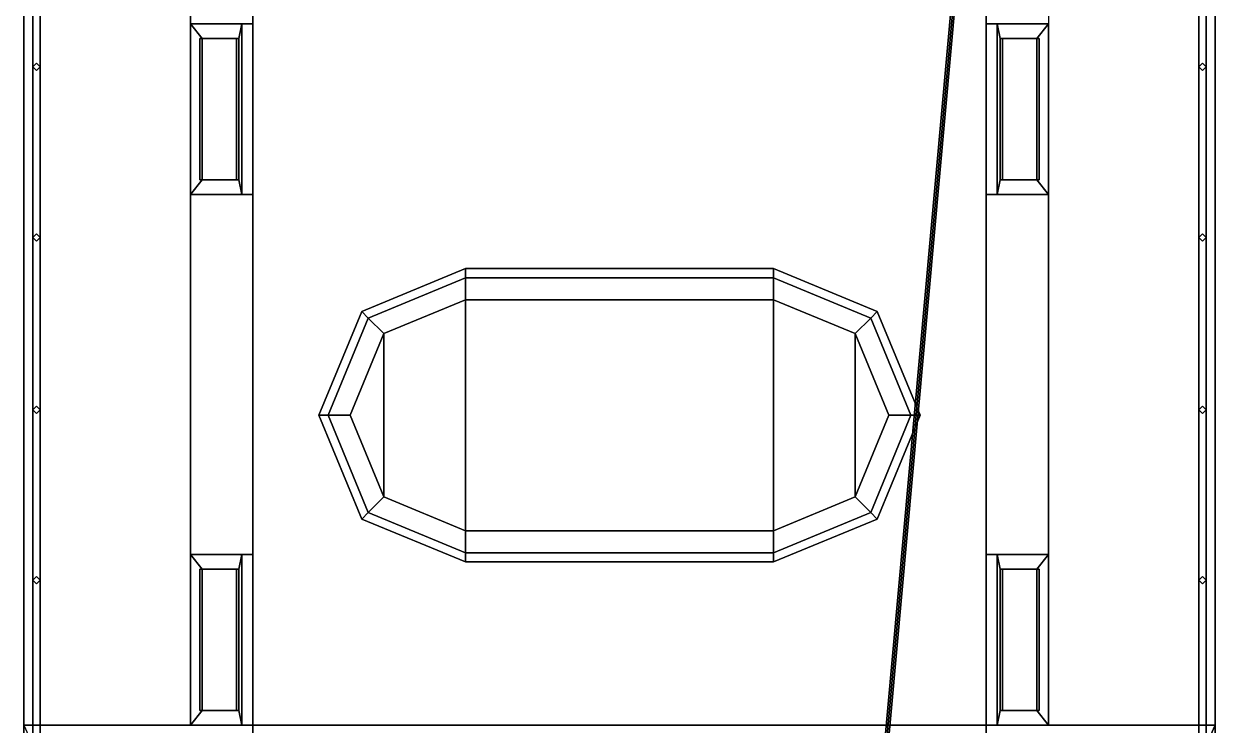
# Model space of a CAD drawing. Header units: millimetres. Extents: x -3.3 to 3.3, y -23.5 to 37.3.
# Drawn here: x -3.25 to 3.25, y -7.39 to -3.56 of the extents above; entities that cross this region are included whole.
import ezdxf

# ---------------------------------------------------------------- set-up
doc = ezdxf.new("R2010")
doc.units = ezdxf.units.MM
doc.layers.add('boat', color=6, linetype='Continuous')
doc.layers.add('railings', color=6, linetype='Continuous')

msp = doc.modelspace()

# ---------------------------------------------------------------- linework, layer by layer
for points in [[(-3.25, 10.1, -1.68), (-3.25, -15.78, -1.68), (-3.25, -23.47), (-3.25, 19.01)], [(3.25, -23.47), (3.25, -15.78, -1.68), (3.25, 10.1, -1.68), (3.25, 19.01)], [(3.25, 10.1, -1.68), (3.25, -15.78, -1.68), (-3.25, -15.78, -1.68), (-3.25, 10.1, -1.68)], [(-3.25, 0.92), (-3.25, -7.39), (-3.25, -7.39, 2.17), (-3.25, 0.92, 2.17)], [(-3.25, 0.92, 2.17), (-3.25, -7.39, 2.17), (-2.34, -7.39, 2.17), (-2.34, -1.18, 2.17)], [(-3.25, 0.92, 2.17), (-3.25, -7.39, 2.17), (3.25, -7.39, 2.17), (3.25, 0.92, 2.17)], [(2.34, -7.39, 2.17), (3.25, -7.39, 2.17), (3.25, 0.92, 2.17), (2.34, -1.18, 2.17)], [(3.25, -7.39, 2.17), (3.25, -7.39), (3.25, 0.92), (3.25, 0.92, 2.17)], [(2.17, 0.51, 4.71), (2.18, 0.51, 4.7), (0.91, -13.53, 6.93), (0.9, -13.53, 6.94)], [(2.18, 0.51, 4.72), (2.17, 0.51, 4.71), (0.9, -13.53, 6.94), (0.91, -13.53, 6.95)], [(2.18, 0.51, 4.7), (2.19, 0.51, 4.71), (0.92, -13.53, 6.94), (0.91, -13.53, 6.93)], [(2.19, 0.51, 4.71), (2.18, 0.51, 4.72), (0.91, -13.53, 6.95), (0.92, -13.53, 6.94)], [(-2.34, -2.11, 2.17), (-2.34, -3.565, 2.17), (-2, -3.565, 2.17), (-2, -2.11, 2.17)], [(-2.34, -4.495, 2.17), (-2.34, -6.46, 2.17), (-2, -6.46, 2.17), (-2, -4.495, 2.17)], [(2, -6.46, 2.17), (2.34, -6.46, 2.17), (2.34, -4.495, 2.17), (2, -4.495, 2.17)], [(-3.25, -7.39), (-3.25, -15.78), (-3.25, -15.78, 2.17), (-3.25, -7.39, 2.17)], [(-3.25, -7.39, 2.17), (-3.25, -15.78, 2.17), (3.25, -15.78, 2.17), (3.25, -7.39, 2.17)], [(-3.25, -7.39, 2.17), (-2.41, -9.25, 2.17), (-2, -9.25, 2.17), (-2, -7.39, 2.17)], [(2, -9.25, 2.17), (2.41, -9.25, 2.17), (3.25, -7.39, 2.17), (2, -7.39, 2.17)], [(2.41, -15.78, 2.17), (3.25, -15.78, 2.17), (3.25, -7.39, 2.17), (2.41, -9.25, 2.17)], [(3.25, -15.78, 2.17), (3.25, -15.78), (3.25, -7.39), (3.25, -7.39, 2.17)]]:
    msp.add_3dface(points)
at = {"color": 3}
for points in [[(-2, -9.25, 3.83), (-2, 7.41, 3.83), (-2, 4.65, 3.51), (-2, -7.39, 3.51)], [(-2, 7.41, 3.83), (-2, -9.25, 3.83), (2, -9.25, 3.83), (2, 7.41, 3.83)], [(2, 7.41, 3.83), (2, -9.25, 3.83), (2, -7.39, 3.51), (2, 4.65, 3.51)], [(-2, -2.11, 3.51), (-2, -2.11, 2.17), (-2, -3.565, 2.17), (-2, -3.565, 3.51)], [(2, -3.565, 3.51), (2, -3.565, 2.17), (2, -2.11, 2.17), (2, -2.11, 3.51)], [(-2.2771, -3.645, 2.4712), (-2.34, -3.565, 2.17), (-2.34, -4.495, 2.17), (-2.2771, -4.415, 2.4712)], [(-2.06, -3.565, 3.51), (-2.34, -3.565, 2.17), (-2.2771, -3.645, 2.4712), (-2.0767, -3.645, 3.43)], [(-2, -3.565, 3.51), (-2, -3.565, 2.17), (-2.34, -3.565, 2.17), (-2.06, -3.565, 3.51)], [(-2.06, -4.495, 3.51), (-2.06, -3.565, 3.51), (-2.0767, -3.645, 3.43), (-2.0767, -4.415, 3.43)], [(-2, -4.495, 3.51), (-2, -3.565, 3.51), (-2.06, -3.565, 3.51), (-2.06, -4.495, 3.51)], [(2, -3.565, 3.51), (2, -4.495, 3.51), (2.06, -4.495, 3.51), (2.06, -3.565, 3.51)], [(2.06, -3.565, 3.51), (2.34, -3.565, 2.17), (2, -3.565, 2.17), (2, -3.565, 3.51)], [(2.06, -3.565, 3.51), (2.06, -4.495, 3.51), (2.0767, -4.415, 3.43), (2.0767, -3.645, 3.43)], [(2.0767, -3.645, 3.43), (2.2771, -3.645, 2.4712), (2.34, -3.565, 2.17), (2.06, -3.565, 3.51)], [(2.2771, -4.415, 2.4712), (2.34, -4.495, 2.17), (2.34, -3.565, 2.17), (2.2771, -3.645, 2.4712)], [(-2.09, -3.645, 3.43), (-2.29, -3.645, 2.48), (-2.29, -4.415, 2.48), (-2.09, -4.415, 3.43)], [(-2.0767, -3.645, 3.43), (-2.2771, -3.645, 2.4712), (-2.29, -3.645, 2.48), (-2.09, -3.645, 3.43)], [(-2.29, -4.415, 2.48), (-2.29, -3.645, 2.48), (-2.2771, -3.645, 2.4712), (-2.2771, -4.415, 2.4712)], [(-2.0767, -4.415, 3.43), (-2.0767, -3.645, 3.43), (-2.09, -3.645, 3.43), (-2.09, -4.415, 3.43)], [(2.09, -3.645, 3.43), (2.29, -3.645, 2.48), (2.2771, -3.645, 2.4712), (2.0767, -3.645, 3.43)], [(2.0767, -3.645, 3.43), (2.0767, -4.415, 3.43), (2.09, -4.415, 3.43), (2.09, -3.645, 3.43)], [(2.09, -4.415, 3.43), (2.29, -4.415, 2.48), (2.29, -3.645, 2.48), (2.09, -3.645, 3.43)], [(2.29, -3.645, 2.48), (2.29, -4.415, 2.48), (2.2771, -4.415, 2.4712), (2.2771, -3.645, 2.4712)], [(-2.0767, -4.415, 3.43), (-2.2771, -4.415, 2.4712), (-2.34, -4.495, 2.17), (-2.06, -4.495, 3.51)], [(-2.09, -4.415, 3.43), (-2.29, -4.415, 2.48), (-2.2771, -4.415, 2.4712), (-2.0767, -4.415, 3.43)], [(2.06, -4.495, 3.51), (2.34, -4.495, 2.17), (2.2771, -4.415, 2.4712), (2.0767, -4.415, 3.43)], [(2.0767, -4.415, 3.43), (2.2771, -4.415, 2.4712), (2.29, -4.415, 2.48), (2.09, -4.415, 3.43)], [(-2.06, -4.495, 3.51), (-2.34, -4.495, 2.17), (-2, -4.495, 2.17), (-2, -4.495, 3.51)], [(-2, -4.495, 3.51), (-2, -4.495, 2.17), (-2, -6.46, 2.17), (-2, -6.46, 3.51)], [(2, -6.46, 3.51), (2, -6.46, 2.17), (2, -4.495, 2.17), (2, -4.495, 3.51)], [(2, -4.495, 3.51), (2, -4.495, 2.17), (2.34, -4.495, 2.17), (2.06, -4.495, 3.51)], [(-2, -6.46, 3.51), (-2, -6.46, 2.17), (-2.34, -6.46, 2.17), (-2.06, -6.46, 3.51)], [(-2.06, -6.46, 3.51), (-2.34, -6.46, 2.17), (-2.2771, -6.54, 2.4712), (-2.0767, -6.54, 3.43)], [(-2.2771, -6.54, 2.4712), (-2.34, -6.46, 2.17), (-2.34, -7.39, 2.17), (-2.2771, -7.31, 2.4712)], [(-2.06, -7.39, 3.51), (-2.06, -6.46, 3.51), (-2.0767, -6.54, 3.43), (-2.0767, -7.31, 3.43)], [(-2, -7.39, 3.51), (-2, -6.46, 3.51), (-2.06, -6.46, 3.51), (-2.06, -7.39, 3.51)], [(2.06, -6.46, 3.51), (2.34, -6.46, 2.17), (2, -6.46, 2.17), (2, -6.46, 3.51)], [(2, -6.46, 3.51), (2, -7.39, 3.51), (2.06, -7.39, 3.51), (2.06, -6.46, 3.51)], [(2.0767, -6.54, 3.43), (2.2771, -6.54, 2.4712), (2.34, -6.46, 2.17), (2.06, -6.46, 3.51)], [(2.06, -6.46, 3.51), (2.06, -7.39, 3.51), (2.0767, -7.31, 3.43), (2.0767, -6.54, 3.43)], [(2.2771, -7.31, 2.4712), (2.34, -7.39, 2.17), (2.34, -6.46, 2.17), (2.2771, -6.54, 2.4712)], [(-2.0767, -6.54, 3.43), (-2.2771, -6.54, 2.4712), (-2.29, -6.54, 2.48), (-2.09, -6.54, 3.43)], [(-2.09, -6.54, 3.43), (-2.29, -6.54, 2.48), (-2.29, -7.31, 2.48), (-2.09, -7.31, 3.43)], [(-2.29, -7.31, 2.48), (-2.29, -6.54, 2.48), (-2.2771, -6.54, 2.4712), (-2.2771, -7.31, 2.4712)], [(-2.0767, -7.31, 3.43), (-2.0767, -6.54, 3.43), (-2.09, -6.54, 3.43), (-2.09, -7.31, 3.43)], [(2.09, -6.54, 3.43), (2.29, -6.54, 2.48), (2.2771, -6.54, 2.4712), (2.0767, -6.54, 3.43)], [(2.0767, -6.54, 3.43), (2.0767, -7.31, 3.43), (2.09, -7.31, 3.43), (2.09, -6.54, 3.43)], [(2.09, -7.31, 3.43), (2.29, -7.31, 2.48), (2.29, -6.54, 2.48), (2.09, -6.54, 3.43)], [(2.29, -6.54, 2.48), (2.29, -7.31, 2.48), (2.2771, -7.31, 2.4712), (2.2771, -6.54, 2.4712)], [(-2.0767, -7.31, 3.43), (-2.2771, -7.31, 2.4712), (-2.34, -7.39, 2.17), (-2.06, -7.39, 3.51)], [(-2.09, -7.31, 3.43), (-2.29, -7.31, 2.48), (-2.2771, -7.31, 2.4712), (-2.0767, -7.31, 3.43)], [(2.06, -7.39, 3.51), (2.34, -7.39, 2.17), (2.2771, -7.31, 2.4712), (2.0767, -7.31, 3.43)], [(2.0767, -7.31, 3.43), (2.2771, -7.31, 2.4712), (2.29, -7.31, 2.48), (2.09, -7.31, 3.43)], [(-2.06, -7.39, 3.51), (-2.34, -7.39, 2.17), (-2, -7.39, 2.17), (-2, -7.39, 3.51)], [(-2, -7.39, 3.51), (-2, -7.39, 2.17), (-2, -9.25, 2.17), (-2, -9.25, 3.83)], [(2, -9.25, 3.83), (2, -9.25, 2.17), (2, -7.39, 2.17), (2, -7.39, 3.51)], [(2, -7.39, 3.51), (2, -7.39, 2.17), (2.34, -7.39, 2.17), (2.06, -7.39, 3.51)]]:
    msp.add_3dface(points, dxfattribs=at)
at = {"layer": 'boat'}
for points in [[(-0.84, -4.9498, 4.1202), (-0.84, -4.9, 4), (-1.4057, -5.1343, 4), (-1.3705, -5.1695, 4.1202)], [(-0.84, -4.9, 4), (-0.84, -4.9498, 3.8798), (-1.3705, -5.1695, 3.8798), (-1.4057, -5.1343, 4)], [(-0.84, -4.9, 4), (-0.84, -4.9498, 4.1202), (0.84, -4.9498, 4.1202), (0.84, -4.9, 4)], [(-0.84, -4.9498, 3.8798), (-0.84, -4.9, 4), (0.84, -4.9, 4), (0.84, -4.9498, 3.8798)], [(1.3705, -5.1695, 4.1202), (1.4057, -5.1343, 4), (0.84, -4.9, 4), (0.84, -4.9498, 4.1202)], [(1.4057, -5.1343, 4), (1.3705, -5.1695, 3.8798), (0.84, -4.9498, 3.8798), (0.84, -4.9, 4)], [(-0.84, -4.9498, 3.8798), (-0.84, -5.07, 3.83), (-1.2855, -5.2545, 3.83), (-1.3705, -5.1695, 3.8798)], [(-0.84, -5.07, 4.17), (-0.84, -4.9498, 4.1202), (-1.3705, -5.1695, 4.1202), (-1.2855, -5.2545, 4.17)], [(-0.84, -5.07, 3.83), (-0.84, -4.9498, 3.8798), (0.84, -4.9498, 3.8798), (0.84, -5.07, 3.83)], [(-0.84, -4.9498, 4.1202), (-0.84, -5.07, 4.17), (0.84, -5.07, 4.17), (0.84, -4.9498, 4.1202)], [(1.3705, -5.1695, 3.8798), (1.2855, -5.2545, 3.83), (0.84, -5.07, 3.83), (0.84, -4.9498, 3.8798)], [(1.2855, -5.2545, 4.17), (1.3705, -5.1695, 4.1202), (0.84, -4.9498, 4.1202), (0.84, -5.07, 4.17)], [(-1.2855, -5.2545, 4.17), (-1.2855, -6.1455, 4.17), (-0.84, -6.33, 4.17), (-0.84, -5.07, 4.17)], [(-0.84, -5.07, 4.17), (-0.84, -6.33, 4.17), (0.84, -6.33, 4.17), (0.84, -5.07, 4.17)], [(0.84, -5.07, 4.17), (0.84, -6.33, 4.17), (1.2855, -6.1455, 4.17), (1.2855, -5.2545, 4.17)], [(-1.3705, -5.1695, 4.1202), (-1.4057, -5.1343, 4), (-1.64, -5.7, 4), (-1.5902, -5.7, 4.1202)], [(-1.4057, -5.1343, 4), (-1.3705, -5.1695, 3.8798), (-1.5902, -5.7, 3.8798), (-1.64, -5.7, 4)], [(1.5902, -5.7, 4.1202), (1.64, -5.7, 4), (1.4057, -5.1343, 4), (1.3705, -5.1695, 4.1202)], [(1.64, -5.7, 4), (1.5902, -5.7, 3.8798), (1.3705, -5.1695, 3.8798), (1.4057, -5.1343, 4)], [(-1.3705, -5.1695, 3.8798), (-1.2855, -5.2545, 3.83), (-1.47, -5.7, 3.83), (-1.5902, -5.7, 3.8798)], [(-1.2855, -5.2545, 4.17), (-1.3705, -5.1695, 4.1202), (-1.5902, -5.7, 4.1202), (-1.47, -5.7, 4.17)], [(1.5902, -5.7, 3.8798), (1.47, -5.7, 3.83), (1.2855, -5.2545, 3.83), (1.3705, -5.1695, 3.8798)], [(1.47, -5.7, 4.17), (1.5902, -5.7, 4.1202), (1.3705, -5.1695, 4.1202), (1.2855, -5.2545, 4.17)], [(-1.47, -5.7, 4.17), (-1.47, -5.7, 4.17), (-1.2855, -6.1455, 4.17), (-1.2855, -5.2545, 4.17)], [(1.2855, -5.2545, 4.17), (1.2855, -6.1455, 4.17), (1.47, -5.7, 4.17)], [(-1.5902, -5.7, 4.1202), (-1.64, -5.7, 4), (-1.4057, -6.2657, 4), (-1.3705, -6.2305, 4.1202)], [(-1.64, -5.7, 4), (-1.5902, -5.7, 3.8798), (-1.3705, -6.2305, 3.8798), (-1.4057, -6.2657, 4)], [(-1.5902, -5.7, 3.8798), (-1.47, -5.7, 3.83), (-1.2855, -6.1455, 3.83), (-1.3705, -6.2305, 3.8798)], [(-1.47, -5.7, 4.17), (-1.5902, -5.7, 4.1202), (-1.3705, -6.2305, 4.1202), (-1.2855, -6.1455, 4.17)], [(1.3705, -6.2305, 3.8798), (1.2855, -6.1455, 3.83), (1.47, -5.7, 3.83), (1.5902, -5.7, 3.8798)], [(1.2855, -6.1455, 4.17), (1.3705, -6.2305, 4.1202), (1.5902, -5.7, 4.1202), (1.47, -5.7, 4.17)], [(1.3705, -6.2305, 4.1202), (1.4057, -6.2657, 4), (1.64, -5.7, 4), (1.5902, -5.7, 4.1202)], [(1.4057, -6.2657, 4), (1.3705, -6.2305, 3.8798), (1.5902, -5.7, 3.8798), (1.64, -5.7, 4)], [(-1.3705, -6.2305, 3.8798), (-1.2855, -6.1455, 3.83), (-0.84, -6.33, 3.83), (-0.84, -6.4502, 3.8798)], [(-1.2855, -6.1455, 4.17), (-1.3705, -6.2305, 4.1202), (-0.84, -6.4502, 4.1202), (-0.84, -6.33, 4.17)], [(0.84, -6.4502, 3.8798), (0.84, -6.33, 3.83), (1.2855, -6.1455, 3.83), (1.3705, -6.2305, 3.8798)], [(0.84, -6.33, 4.17), (0.84, -6.4502, 4.1202), (1.3705, -6.2305, 4.1202), (1.2855, -6.1455, 4.17)], [(-1.3705, -6.2305, 4.1202), (-1.4057, -6.2657, 4), (-0.84, -6.5, 4), (-0.84, -6.4502, 4.1202)], [(-1.4057, -6.2657, 4), (-1.3705, -6.2305, 3.8798), (-0.84, -6.4502, 3.8798), (-0.84, -6.5, 4)], [(0.84, -6.4502, 4.1202), (0.84, -6.5, 4), (1.4057, -6.2657, 4), (1.3705, -6.2305, 4.1202)], [(0.84, -6.5, 4), (0.84, -6.4502, 3.8798), (1.3705, -6.2305, 3.8798), (1.4057, -6.2657, 4)], [(-0.84, -6.4502, 3.8798), (-0.84, -6.33, 3.83), (0.84, -6.33, 3.83), (0.84, -6.4502, 3.8798)], [(-0.84, -6.33, 4.17), (-0.84, -6.4502, 4.1202), (0.84, -6.4502, 4.1202), (0.84, -6.33, 4.17)], [(-0.84, -6.4502, 4.1202), (-0.84, -6.5, 4), (0.84, -6.5, 4), (0.84, -6.4502, 4.1202)], [(-0.84, -6.5, 4), (-0.84, -6.4502, 3.8798), (0.84, -6.4502, 3.8798), (0.84, -6.5, 4)]]:
    msp.add_3dface(points, dxfattribs=at)
at = {"layer": 'railings'}
for points in [[(-3.16, 20.36, 2.65), (-3.16, -23.38, 2.65), (-3.2, -23.38, 2.65), (-3.2, 20.36, 2.65)], [(-3.2, 20.36, 2.65), (-3.2, -23.38, 2.65), (-3.16, -23.38, 2.65), (-3.16, 20.36, 2.65)], [(-3.2, 20.36, 3.11), (-3.2, -23.38, 3.11), (-3.16, -23.38, 3.11), (-3.16, 20.36, 3.11)], [(-3.16, 20.36, 3.11), (-3.16, -23.38, 3.11), (-3.2, -23.38, 3.11), (-3.2, 20.36, 3.11)], [(3.16, 20.36, 2.65), (3.16, -23.38, 2.65), (3.2, -23.38, 2.65), (3.2, 20.36, 2.65)], [(3.2, 20.36, 2.65), (3.2, -23.38, 2.65), (3.16, -23.38, 2.65), (3.16, 20.36, 2.65)], [(3.16, 20.36, 3.11), (3.16, -23.38, 3.11), (3.2, -23.38, 3.11), (3.2, 20.36, 3.11)], [(3.2, 20.36, 3.11), (3.2, -23.38, 3.11), (3.16, -23.38, 3.11), (3.16, 20.36, 3.11)], [(-3.18, -3.78, 2.17), (-3.2, -3.8, 2.17), (-3.2, -3.8, 3.11), (-3.18, -3.78, 3.11)], [(-3.2, -3.8, 2.17), (-3.18, -3.82, 2.17), (-3.18, -3.82, 3.11), (-3.2, -3.8, 3.11)], [(-3.16, -3.8, 2.17), (-3.18, -3.78, 2.17), (-3.18, -3.78, 3.11), (-3.16, -3.8, 3.11)], [(-3.18, -3.82, 2.17), (-3.16, -3.8, 2.17), (-3.16, -3.8, 3.11), (-3.18, -3.82, 3.11)], [(3.18, -3.78, 2.17), (3.16, -3.8, 2.17), (3.16, -3.8, 3.11), (3.18, -3.78, 3.11)], [(3.16, -3.8, 2.17), (3.18, -3.82, 2.17), (3.18, -3.82, 3.11), (3.16, -3.8, 3.11)], [(3.2, -3.8, 2.17), (3.18, -3.78, 2.17), (3.18, -3.78, 3.11), (3.2, -3.8, 3.11)], [(3.18, -3.82, 2.17), (3.2, -3.8, 2.17), (3.2, -3.8, 3.11), (3.18, -3.82, 3.11)], [(-3.18, -4.71, 2.17), (-3.2, -4.73, 2.17), (-3.2, -4.73, 3.11), (-3.18, -4.71, 3.11)], [(-3.2, -4.73, 2.17), (-3.18, -4.75, 2.17), (-3.18, -4.75, 3.11), (-3.2, -4.73, 3.11)], [(-3.16, -4.73, 2.17), (-3.18, -4.71, 2.17), (-3.18, -4.71, 3.11), (-3.16, -4.73, 3.11)], [(-3.18, -4.75, 2.17), (-3.16, -4.73, 2.17), (-3.16, -4.73, 3.11), (-3.18, -4.75, 3.11)], [(3.18, -4.71, 2.17), (3.16, -4.73, 2.17), (3.16, -4.73, 3.11), (3.18, -4.71, 3.11)], [(3.16, -4.73, 2.17), (3.18, -4.75, 2.17), (3.18, -4.75, 3.11), (3.16, -4.73, 3.11)], [(3.2, -4.73, 2.17), (3.18, -4.71, 2.17), (3.18, -4.71, 3.11), (3.2, -4.73, 3.11)], [(3.18, -4.75, 2.17), (3.2, -4.73, 2.17), (3.2, -4.73, 3.11), (3.18, -4.75, 3.11)], [(-3.18, -5.65, 2.17), (-3.2, -5.67, 2.17), (-3.2, -5.67, 3.11), (-3.18, -5.65, 3.11)], [(-3.16, -5.67, 2.17), (-3.18, -5.65, 2.17), (-3.18, -5.65, 3.11), (-3.16, -5.67, 3.11)], [(3.18, -5.65, 2.17), (3.16, -5.67, 2.17), (3.16, -5.67, 3.11), (3.18, -5.65, 3.11)], [(3.2, -5.67, 2.17), (3.18, -5.65, 2.17), (3.18, -5.65, 3.11), (3.2, -5.67, 3.11)], [(-3.2, -5.67, 2.17), (-3.18, -5.69, 2.17), (-3.18, -5.69, 3.11), (-3.2, -5.67, 3.11)], [(-3.18, -5.69, 2.17), (-3.16, -5.67, 2.17), (-3.16, -5.67, 3.11), (-3.18, -5.69, 3.11)], [(3.16, -5.67, 2.17), (3.18, -5.69, 2.17), (3.18, -5.69, 3.11), (3.16, -5.67, 3.11)], [(3.18, -5.69, 2.17), (3.2, -5.67, 2.17), (3.2, -5.67, 3.11), (3.18, -5.69, 3.11)], [(-3.18, -6.58, 2.17), (-3.2, -6.6, 2.17), (-3.2, -6.6, 3.11), (-3.18, -6.58, 3.11)], [(-3.2, -6.6, 2.17), (-3.18, -6.62, 2.17), (-3.18, -6.62, 3.11), (-3.2, -6.6, 3.11)], [(-3.16, -6.6, 2.17), (-3.18, -6.58, 2.17), (-3.18, -6.58, 3.11), (-3.16, -6.6, 3.11)], [(-3.18, -6.62, 2.17), (-3.16, -6.6, 2.17), (-3.16, -6.6, 3.11), (-3.18, -6.62, 3.11)], [(3.18, -6.58, 2.17), (3.16, -6.6, 2.17), (3.16, -6.6, 3.11), (3.18, -6.58, 3.11)], [(3.16, -6.6, 2.17), (3.18, -6.62, 2.17), (3.18, -6.62, 3.11), (3.16, -6.6, 3.11)], [(3.2, -6.6, 2.17), (3.18, -6.58, 2.17), (3.18, -6.58, 3.11), (3.2, -6.6, 3.11)], [(3.18, -6.62, 2.17), (3.2, -6.6, 2.17), (3.2, -6.6, 3.11), (3.18, -6.62, 3.11)]]:
    msp.add_3dface(points, dxfattribs=at)

doc.saveas('drawing.dxf')
